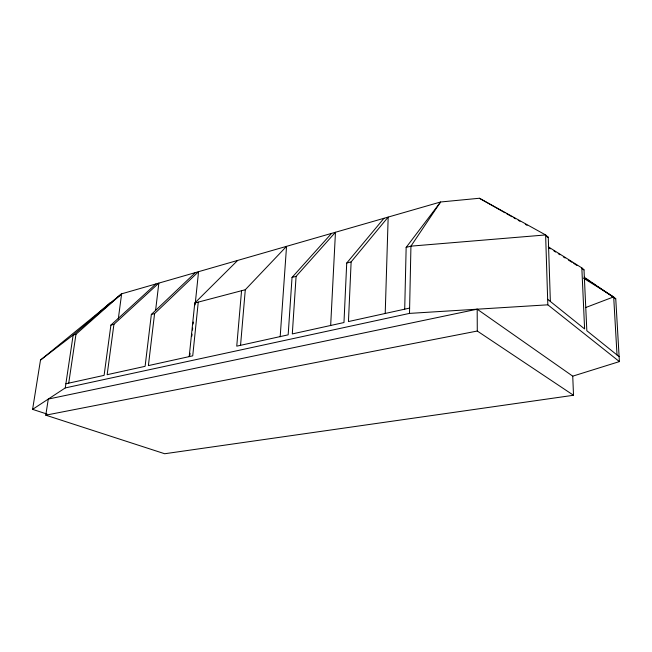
<?xml version="1.0" encoding="UTF-8"?>
<svg xmlns="http://www.w3.org/2000/svg" width="652" height="652" viewBox="0 0 652 652"><rect width="100%" height="100%" fill="white"/><g stroke="black" fill="none" stroke-linecap="round" stroke-linejoin="round"><path stroke-width="0.98" d="M47.058 414.077L32.6 409.366L65.257 387.924L409.497 313.392L410.939 246.146L440.589 201.99L479.407 198.257L545.618 234.94L548.259 237.344L550.361 301.468M404.713 309.17L406.155 247.41L440.589 201.99L121.631 293.832L40.497 360.059L32.6 409.366M385.21 313.563L388.176 217.083L351.126 261.892L346.725 263.049L343.971 322.544L292.3 333.922L296.089 276.366L335.462 232.259L330.662 325.617M351.126 261.892L348.453 321.558L409.611 308.094M331.575 233.383L292.039 277.434L288.168 334.835L236.749 346.155L241.55 290.719M280.181 336.791L286.546 246.35L245.291 289.741L194.785 303.025L189.202 356.62M240.555 345.315L245.291 289.741M198.257 302.112L192.731 355.845L148.387 365.609L154.581 313.604L198.558 271.68L195.095 304.916M189.862 355.267L190.066 353.254M191.851 336.13L192.063 334.117M192.479 330.091L192.69 328.078M193.106 324.052L193.318 322.039M155.616 310.254L158.844 283.115L113.921 324.305L110.905 325.095L104.1 375.356L65.876 383.775M195.404 272.593L151.354 314.451L145.103 366.334L107.156 374.688L113.921 324.305M118.297 318.95L121.631 293.832L73.154 335.03L40.497 360.059M68.729 383.148L75.966 334.289L121.631 293.832M65.257 387.924L73.154 335.03L75.966 334.289M572.741 376.163L573.515 395.267L164.703 453.743L45.787 415.169L48.281 399.065L477.182 309.195L572.741 376.163L619.4 361.591L615.749 298.755L584.119 277.157M346.725 263.049L383.979 218.29M194.785 303.025L237.654 260.425M110.905 325.095L155.901 283.97M94.874 316.22L97.156 314.207M98.68 312.862L110.106 302.764M585.504 307.605L613.687 296.88L617.02 354.965M151.354 314.451L154.581 313.604M292.039 277.434L296.089 276.366M406.155 247.41L410.939 246.146L545.618 234.94L547.835 304.818L619.4 361.591M45.787 415.169L477.288 331.037L573.515 395.267M409.497 313.392L547.835 304.818M546.441 236.44L548.259 237.344L546.49 236.342M479.407 198.257L505.007 212.788M506.767 213.791L512.064 216.798M513.833 217.801L515.593 218.803M518.242 220.303L520.011 221.305M525.308 224.312L527.069 225.315M583.589 278.241L613.687 296.88M548.275 246.806L581.828 267.89L584.013 269.871L586.833 330.735L619.115 356.652M548.797 247.727L550.516 248.811M553.947 250.971L555.667 252.047M558.242 253.669L559.962 254.753M563.393 256.912L565.113 257.988M568.552 260.148L571.983 262.316M573.703 263.392L577.142 265.551M582.293 268.795L584.013 269.871M585.496 278.412L589.693 281.232M592.22 282.927L595.578 285.193M598.104 286.888L615.749 298.755M547.664 299.301L584.608 328.95L581.828 267.89M477.182 309.195L477.288 331.037"/></g></svg>
